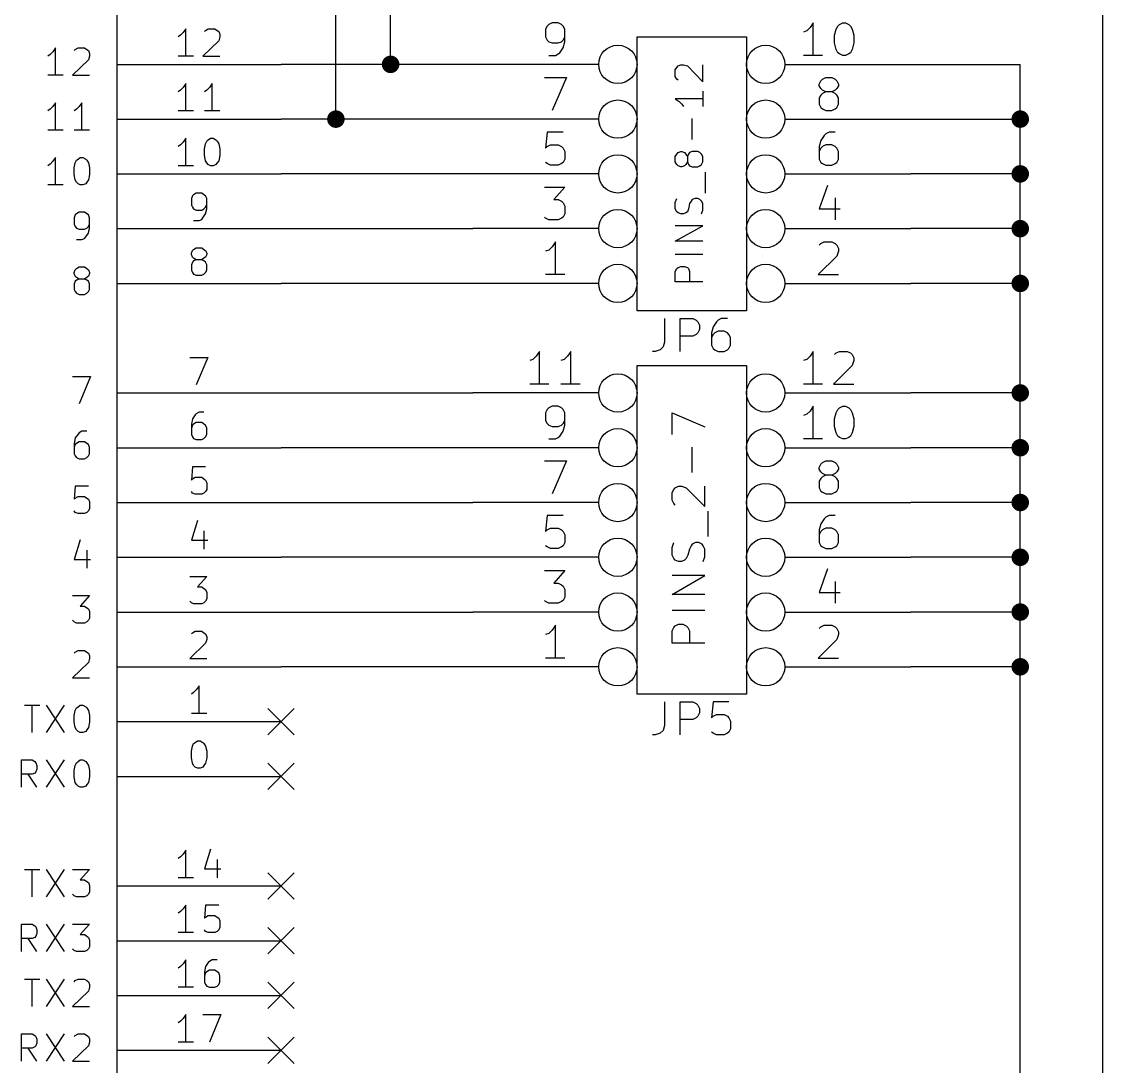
# Model space of a CAD drawing. Extents: x 4000 to 161350, y 4000 to 113000.
# Drawn here: x 58760 to 78500, y 47705 to 66780 of the extents above; entities that cross this region are included whole.
import ezdxf

# ---------------------------------------------------------------- set-up
doc = ezdxf.new("R2010")
doc.units = 0
for name, color, linetype in [('BLUE', 2, 'CONTINUOUS'), ('CYAN', 4, 'CONTINUOUS'), ('GREEN', 3, 'CONTINUOUS'), ('LIGHTBLUE', 10, 'CONTINUOUS'), ('RED', 5, 'CONTINUOUS')]:
    doc.layers.add(name, color=color, linetype=linetype)

msp = doc.modelspace()

# ---------------------------------------------------------------- linework, layer by layer
at = {"layer": 'BLUE'}
for p, q in [((63260, 54240), (63740, 53760)), ((63740, 54240), (63260, 53760)), ((63260, 53240), (63740, 52760)), ((63740, 53240), (63260, 52760)), ((63260, 51240), (63740, 50760)), ((63740, 51240), (63260, 50760)), ((63260, 50240), (63740, 49760)), ((63740, 50240), (63260, 49760)), ((63260, 49240), (63740, 48760)), ((63740, 49240), (63260, 48760)), ((63260, 48240), (63740, 47760)), ((63740, 48240), (63260, 47760))]:
    msp.add_line(p, q, dxfattribs=at)
at = {"layer": 'CYAN'}
for p, q in [((59280, 66180), (59240, 66150)), ((59330, 66230), (59280, 66180)), ((59380, 66300), (59330, 66230)), ((59380, 65800), (59380, 66300)), ((59720, 66250), (59740, 66270)), ((59740, 66270), (59790, 66300)), ((59790, 66300), (59910, 66300)), ((59910, 66300), (59950, 66270)), ((59950, 66270), (59980, 66250)), ((59980, 66250), (60000, 66200)), ((60000, 66150), (59980, 66080)), ((60000, 66200), (60000, 66150)), ((59980, 66080), (59690, 65800)), ((70700, 65900), (70730, 65940)), ((70730, 65940), (70750, 65970)), ((70750, 65970), (70800, 65990)), ((70800, 65990), (70850, 65990)), ((70850, 65990), (70920, 65970)), ((70920, 65970), (71200, 65680)), ((71200, 65680), (71200, 65990)), ((59520, 65800), (59240, 65800)), ((59690, 65800), (60000, 65800)), ((70700, 65780), (70700, 65900)), ((70730, 65730), (70700, 65780)), ((70750, 65710), (70730, 65730)), ((71200, 65370), (70700, 65370)), ((70700, 65370), (70770, 65320)), ((71200, 65510), (71200, 65230)), ((59280, 65180), (59240, 65150)), ((59330, 65230), (59280, 65180)), ((59380, 65300), (59330, 65230)), ((59380, 64800), (59380, 65300)), ((59760, 65180), (59720, 65150)), ((59810, 65230), (59760, 65180)), ((59860, 65300), (59810, 65230)), ((59860, 64800), (59860, 65300)), ((70770, 65320), (70820, 65270)), ((70820, 65270), (70850, 65230)), ((71010, 64630), (71010, 65010)), ((59520, 64800), (59240, 64800)), ((60000, 64800), (59720, 64800)), ((70700, 64320), (70730, 64360)), ((70730, 64360), (70750, 64390)), ((70750, 64390), (70800, 64410)), ((70800, 64410), (70820, 64410)), ((70820, 64410), (70870, 64390)), ((70870, 64390), (70890, 64360)), ((70890, 64360), (70920, 64320)), ((70940, 64360), (70920, 64320)), ((70960, 64390), (70940, 64360)), ((71010, 64410), (70960, 64390)), ((71110, 64410), (71010, 64410)), ((71150, 64390), (71110, 64410)), ((71180, 64360), (71150, 64390)), ((71200, 64320), (71180, 64360)), ((59280, 64180), (59240, 64150)), ((59330, 64230), (59280, 64180)), ((59380, 64300), (59330, 64230)), ((59380, 63800), (59380, 64300)), ((59720, 64110), (59740, 64200)), ((59740, 64200), (59760, 64250)), ((59760, 64250), (59790, 64270)), ((59790, 64270), (59830, 64300)), ((59830, 64300), (59880, 64300)), ((59880, 64300), (59930, 64270)), ((59930, 64270), (59950, 64250)), ((59950, 64250), (59980, 64200)), ((59980, 64200), (60000, 64110)), ((70700, 64220), (70700, 64320)), ((70730, 64170), (70700, 64220)), ((70750, 64150), (70730, 64170)), ((70890, 64170), (70870, 64150)), ((70920, 64220), (70890, 64170)), ((70920, 64320), (70920, 64220)), ((70920, 64220), (70940, 64170)), ((70940, 64170), (70960, 64150)), ((71150, 64150), (71180, 64170)), ((71180, 64170), (71200, 64220)), ((71200, 64220), (71200, 64320)), ((59720, 63990), (59720, 64110)), ((59740, 63890), (59720, 63990)), ((60000, 63990), (59980, 63890)), ((60000, 64110), (60000, 63990)), ((70800, 64130), (70750, 64150)), ((70820, 64130), (70800, 64130)), ((70870, 64150), (70820, 64130)), ((70960, 64150), (71010, 64130)), ((71010, 64130), (71110, 64130)), ((71110, 64130), (71150, 64150)), ((71250, 63650), (71250, 64030)), ((59520, 63800), (59240, 63800)), ((59760, 63850), (59740, 63890)), ((59790, 63820), (59760, 63850)), ((59830, 63800), (59790, 63820)), ((59880, 63800), (59830, 63800)), ((59930, 63820), (59880, 63800)), ((59950, 63850), (59930, 63820)), ((59980, 63890), (59950, 63850)), ((70700, 63480), (70730, 63550)), ((70700, 63360), (70700, 63480)), ((70960, 63460), (70940, 63360)), ((70990, 63500), (70960, 63460)), ((71010, 63530), (70990, 63500)), ((71060, 63550), (71010, 63530)), ((71110, 63550), (71060, 63550)), ((71150, 63530), (71110, 63550)), ((71180, 63500), (71150, 63530)), ((71200, 63460), (71180, 63500)), ((71200, 63340), (71200, 63460)), ((59740, 63250), (59720, 63200)), ((59720, 63200), (59720, 63080)), ((59760, 63270), (59740, 63250)), ((59810, 63300), (59760, 63270)), ((59910, 63300), (59810, 63300)), ((59950, 63270), (59910, 63300)), ((59980, 63250), (59950, 63270)), ((60000, 63200), (59980, 63250)), ((60000, 63010), (60000, 63200)), ((70730, 63310), (70700, 63360)), ((70750, 63290), (70730, 63310)), ((70800, 63270), (70750, 63290)), ((70850, 63270), (70800, 63270)), ((70890, 63290), (70850, 63270)), ((70920, 63310), (70890, 63290)), ((70940, 63360), (70920, 63310)), ((71180, 63270), (71200, 63340)), ((59720, 63080), (59740, 63040)), ((59740, 63040), (59760, 63010)), ((59760, 63010), (59810, 62990)), ((59810, 62990), (59910, 62990)), ((59910, 62990), (59950, 63010)), ((59950, 63010), (59980, 63040)), ((59980, 63040), (60000, 63080)), ((59980, 62920), (60000, 63010)), ((70700, 62770), (71200, 63050)), ((71200, 63050), (70700, 63050)), ((59760, 62800), (59860, 62800)), ((59860, 62800), (59910, 62820)), ((59910, 62820), (59930, 62850)), ((59930, 62850), (59980, 62920)), ((71200, 62770), (70700, 62770)), ((71200, 62530), (70700, 62530)), ((59720, 62200), (59740, 62250)), ((59720, 62180), (59720, 62200)), ((59740, 62250), (59760, 62270)), ((59760, 62270), (59810, 62300)), ((59810, 62300), (59910, 62300)), ((59910, 62300), (59950, 62270)), ((59950, 62270), (59980, 62250)), ((59980, 62250), (60000, 62200)), ((60000, 62200), (60000, 62180)), ((70700, 62220), (70730, 62270)), ((70700, 62030), (70700, 62220)), ((70730, 62270), (70750, 62290)), ((70750, 62290), (70800, 62310)), ((70800, 62310), (70870, 62310)), ((70870, 62310), (70920, 62290)), ((70920, 62290), (70940, 62270)), ((70940, 62270), (70960, 62220)), ((70960, 62220), (70960, 62030)), ((59740, 62130), (59720, 62180)), ((59740, 62040), (59720, 61990)), ((59720, 61990), (59720, 61890)), ((59760, 62110), (59740, 62130)), ((59760, 62060), (59740, 62040)), ((59810, 62080), (59760, 62110)), ((59810, 62080), (59760, 62060)), ((59910, 62080), (59810, 62080)), ((59950, 62110), (59910, 62080)), ((59950, 62060), (59910, 62080)), ((59980, 62130), (59950, 62110)), ((59980, 62040), (59950, 62060)), ((60000, 62180), (59980, 62130)), ((60000, 61990), (59980, 62040)), ((60000, 61890), (60000, 61990)), ((71200, 62030), (70700, 62030)), ((59720, 61890), (59740, 61850)), ((59740, 61850), (59760, 61820)), ((59760, 61820), (59810, 61800)), ((59810, 61800), (59910, 61800)), ((59910, 61800), (59950, 61820)), ((59950, 61820), (59980, 61850)), ((59980, 61850), (60000, 61890)), ((70500, 61360), (70500, 60930)), ((70790, 60760), (70790, 61360)), ((70790, 61360), (71020, 61360)), ((71020, 61360), (71080, 61330)), ((71080, 61330), (71110, 61300)), ((71110, 61300), (71140, 61240)), ((71140, 61240), (71140, 61160)), ((71390, 61210), (71360, 61100)), ((71450, 61300), (71390, 61210)), ((71480, 61330), (71450, 61300)), ((71540, 61360), (71480, 61330)), ((71650, 61360), (71540, 61360)), ((71020, 61040), (70790, 61040)), ((71080, 61070), (71020, 61040)), ((71110, 61100), (71080, 61070)), ((71140, 61160), (71110, 61100)), ((71360, 61100), (71360, 60870)), ((71390, 61070), (71360, 61010)), ((71420, 61100), (71390, 61070)), ((71480, 61130), (71420, 61100)), ((71590, 61130), (71480, 61130)), ((71650, 61100), (71590, 61130)), ((71680, 61070), (71650, 61100)), ((71710, 61010), (71680, 61070)), ((71710, 60870), (71710, 61010)), ((70480, 60840), (70420, 60790)), ((70500, 60930), (70480, 60840)), ((71360, 60870), (71390, 60810)), ((71390, 60810), (71420, 60790)), ((71650, 60790), (71680, 60810)), ((71680, 60810), (71710, 60870)), ((70330, 60760), (70280, 60760)), ((70420, 60790), (70330, 60760)), ((71420, 60790), (71480, 60760)), ((71480, 60760), (71590, 60760)), ((71590, 60760), (71650, 60790)), ((59690, 60300), (60020, 60300)), ((60020, 60300), (59810, 59800)), ((70640, 59240), (70640, 59640)), ((70640, 59640), (71240, 59380)), ((59790, 59250), (59740, 59180)), ((59810, 59270), (59790, 59250)), ((59860, 59300), (59810, 59270)), ((59950, 59300), (59860, 59300)), ((59740, 59180), (59720, 59080)), ((59720, 59080), (59720, 58890)), ((59740, 59060), (59720, 59010)), ((59760, 59080), (59740, 59060)), ((59810, 59110), (59760, 59080)), ((59910, 59110), (59810, 59110)), ((59950, 59080), (59910, 59110)), ((59980, 59060), (59950, 59080)), ((60000, 59010), (59980, 59060)), ((59720, 58890), (59740, 58850)), ((59740, 58850), (59760, 58820)), ((59950, 58820), (59980, 58850)), ((59980, 58850), (60000, 58890)), ((60000, 58890), (60000, 59010)), ((71010, 58550), (71010, 59010)), ((59760, 58820), (59810, 58800)), ((59810, 58800), (59910, 58800)), ((59910, 58800), (59950, 58820)), ((59740, 58300), (59720, 58060)), ((59980, 58300), (59740, 58300)), ((70640, 58180), (70670, 58240)), ((70670, 58240), (70700, 58270)), ((70700, 58270), (70760, 58300)), ((70760, 58300), (70810, 58300)), ((70810, 58300), (70900, 58270)), ((70900, 58270), (71240, 57930)), ((71240, 57930), (71240, 58300)), ((59720, 58060), (59740, 58080)), ((59740, 58080), (59790, 58110)), ((59790, 58110), (59910, 58110)), ((59910, 58110), (59950, 58080)), ((59950, 58080), (59980, 58060)), ((59980, 58060), (60000, 58010)), ((70640, 58040), (70640, 58180)), ((70670, 57980), (70640, 58040)), ((59740, 57820), (59720, 57850)), ((59980, 57850), (59950, 57820)), ((60000, 57890), (59980, 57850)), ((60000, 58010), (60000, 57890)), ((70700, 57950), (70670, 57980)), ((71300, 57380), (71300, 57840)), ((59790, 57800), (59740, 57820)), ((59910, 57800), (59790, 57800)), ((59950, 57820), (59910, 57800)), ((59830, 57320), (59720, 56960)), ((70640, 57180), (70670, 57270)), ((71070, 57270), (71010, 57240)), ((71130, 57270), (71070, 57270)), ((71190, 57240), (71130, 57270)), ((59950, 57130), (59950, 56800)), ((70640, 57040), (70640, 57180)), ((70960, 57150), (70930, 57040)), ((70990, 57210), (70960, 57150)), ((71010, 57240), (70990, 57210)), ((71210, 57210), (71190, 57240)), ((71240, 57150), (71210, 57210)), ((71240, 57010), (71240, 57150)), ((59720, 56960), (60020, 56960)), ((70670, 56980), (70640, 57040)), ((70700, 56950), (70670, 56980)), ((70760, 56920), (70700, 56950)), ((70810, 56920), (70760, 56920)), ((70870, 56950), (70810, 56920)), ((70900, 56980), (70870, 56950)), ((70930, 57040), (70900, 56980)), ((71210, 56920), (71240, 57010)), ((70640, 56320), (71240, 56670)), ((71240, 56670), (70640, 56670)), ((59690, 56300), (60000, 56300)), ((60000, 56300), (59830, 56110)), ((71240, 56320), (70640, 56320)), ((59830, 56110), (59910, 56110)), ((59910, 56110), (59950, 56080)), ((59950, 56080), (59980, 56060)), ((59980, 56060), (60000, 56010)), ((60000, 55890), (59980, 55850)), ((60000, 56010), (60000, 55890)), ((71240, 56030), (70640, 56030)), ((59720, 55820), (59690, 55850)), ((59760, 55800), (59720, 55820)), ((59910, 55800), (59760, 55800)), ((59950, 55820), (59910, 55800)), ((59980, 55850), (59950, 55820)), ((70640, 55660), (70670, 55720)), ((70670, 55720), (70700, 55750)), ((70700, 55750), (70760, 55780)), ((70760, 55780), (70840, 55780)), ((70840, 55780), (70900, 55750)), ((70900, 55750), (70930, 55720)), ((70930, 55720), (70960, 55660)), ((70640, 55430), (70640, 55660)), ((70960, 55660), (70960, 55430)), ((59740, 55270), (59790, 55300)), ((59790, 55300), (59910, 55300)), ((59910, 55300), (59950, 55270)), ((71240, 55430), (70640, 55430)), ((59980, 55080), (59690, 54800)), ((59720, 55250), (59740, 55270)), ((59950, 55270), (59980, 55250)), ((59980, 55250), (60000, 55200)), ((60000, 55150), (59980, 55080)), ((60000, 55200), (60000, 55150)), ((59690, 54800), (60000, 54800)), ((58810, 54300), (59090, 54300)), ((58950, 53800), (58950, 54300)), ((59210, 54300), (59540, 53800)), ((59540, 54300), (59210, 53800)), ((59790, 54270), (59830, 54300)), ((59830, 54300), (59880, 54300)), ((59880, 54300), (59930, 54270)), ((70500, 54360), (70500, 53930)), ((70790, 53760), (70790, 54360)), ((70790, 54360), (71020, 54360)), ((71020, 54360), (71080, 54330)), ((71080, 54330), (71110, 54300)), ((71110, 54300), (71140, 54240)), ((71390, 54360), (71360, 54070)), ((71680, 54360), (71390, 54360)), ((59720, 54110), (59740, 54200)), ((59720, 53990), (59720, 54110)), ((59740, 54200), (59760, 54250)), ((59760, 54250), (59790, 54270)), ((59930, 54270), (59950, 54250)), ((59950, 54250), (59980, 54200)), ((59980, 54200), (60000, 54110)), ((60000, 54110), (60000, 53990)), ((71110, 54100), (71080, 54070)), ((71140, 54160), (71110, 54100)), ((71140, 54240), (71140, 54160)), ((71360, 54070), (71390, 54100)), ((71390, 54100), (71450, 54130)), ((71450, 54130), (71590, 54130)), ((71590, 54130), (71650, 54100)), ((71650, 54100), (71680, 54070)), ((59740, 53890), (59720, 53990)), ((60000, 53990), (59980, 53890)), ((70500, 53930), (70480, 53840)), ((71020, 54040), (70790, 54040)), ((71080, 54070), (71020, 54040)), ((71680, 54070), (71710, 54010)), ((71710, 54010), (71710, 53870)), ((59760, 53850), (59740, 53890)), ((59790, 53820), (59760, 53850)), ((59830, 53800), (59790, 53820)), ((59880, 53800), (59830, 53800)), ((59930, 53820), (59880, 53800)), ((59950, 53850), (59930, 53820)), ((59980, 53890), (59950, 53850)), ((70330, 53760), (70280, 53760)), ((70420, 53790), (70330, 53760)), ((70480, 53840), (70420, 53790)), ((71390, 53790), (71360, 53810)), ((71450, 53760), (71390, 53790)), ((71590, 53760), (71450, 53760)), ((71650, 53790), (71590, 53760)), ((71680, 53810), (71650, 53790)), ((71710, 53870), (71680, 53810)), ((58760, 52800), (58760, 53300)), ((58760, 53300), (58950, 53300)), ((58950, 53300), (59000, 53270)), ((59210, 53300), (59540, 52800)), ((59540, 53300), (59210, 52800)), ((59790, 53270), (59830, 53300)), ((59830, 53300), (59880, 53300)), ((59880, 53300), (59930, 53270)), ((59000, 53270), (59020, 53250)), ((59020, 53250), (59040, 53200)), ((59040, 53130), (59020, 53080)), ((59040, 53200), (59040, 53130)), ((59720, 53110), (59740, 53200)), ((59720, 52990), (59720, 53110)), ((59740, 53200), (59760, 53250)), ((59760, 53250), (59790, 53270)), ((59930, 53270), (59950, 53250)), ((59950, 53250), (59980, 53200)), ((59980, 53200), (60000, 53110)), ((60000, 53110), (60000, 52990)), ((58950, 53040), (58760, 53040)), ((59040, 52800), (58880, 53040)), ((59000, 53060), (58950, 53040)), ((59020, 53080), (59000, 53060)), ((59740, 52890), (59720, 52990)), ((60000, 52990), (59980, 52890)), ((59760, 52850), (59740, 52890)), ((59790, 52820), (59760, 52850)), ((59830, 52800), (59790, 52820)), ((59880, 52800), (59830, 52800)), ((59930, 52820), (59880, 52800)), ((59950, 52850), (59930, 52820)), ((59980, 52890), (59950, 52850)), ((58810, 51300), (59090, 51300)), ((58950, 50800), (58950, 51300)), ((59210, 51300), (59540, 50800)), ((59540, 51300), (59210, 50800)), ((59690, 51300), (60000, 51300)), ((60000, 51300), (59830, 51110)), ((59830, 51110), (59910, 51110)), ((59910, 51110), (59950, 51080)), ((59950, 51080), (59980, 51060)), ((59980, 51060), (60000, 51010)), ((60000, 51010), (60000, 50890)), ((59720, 50820), (59690, 50850)), ((59760, 50800), (59720, 50820)), ((59910, 50800), (59760, 50800)), ((59950, 50820), (59910, 50800)), ((59980, 50850), (59950, 50820)), ((60000, 50890), (59980, 50850)), ((58760, 49800), (58760, 50300)), ((58760, 50300), (58950, 50300)), ((58950, 50300), (59000, 50270)), ((59000, 50270), (59020, 50250)), ((59020, 50250), (59040, 50200)), ((59040, 50200), (59040, 50130)), ((59210, 50300), (59540, 49800)), ((59540, 50300), (59210, 49800)), ((59690, 50300), (60000, 50300)), ((60000, 50300), (59830, 50110)), ((58950, 50040), (58760, 50040)), ((59040, 49800), (58880, 50040)), ((59000, 50060), (58950, 50040)), ((59020, 50080), (59000, 50060)), ((59040, 50130), (59020, 50080)), ((59830, 50110), (59910, 50110)), ((59910, 50110), (59950, 50080)), ((59950, 50080), (59980, 50060)), ((59980, 50060), (60000, 50010)), ((60000, 50010), (60000, 49890)), ((59720, 49820), (59690, 49850)), ((59760, 49800), (59720, 49820)), ((59910, 49800), (59760, 49800)), ((59950, 49820), (59910, 49800)), ((59980, 49850), (59950, 49820)), ((60000, 49890), (59980, 49850)), ((58810, 49300), (59090, 49300)), ((58950, 48800), (58950, 49300)), ((59210, 49300), (59540, 48800)), ((59540, 49300), (59210, 48800)), ((59720, 49250), (59740, 49270)), ((59740, 49270), (59790, 49300)), ((59790, 49300), (59910, 49300)), ((59910, 49300), (59950, 49270)), ((59950, 49270), (59980, 49250)), ((59980, 49250), (60000, 49200)), ((60000, 49200), (60000, 49150)), ((59980, 49080), (59690, 48800)), ((60000, 49150), (59980, 49080)), ((59690, 48800), (60000, 48800)), ((58760, 47800), (58760, 48300)), ((58760, 48300), (58950, 48300)), ((58950, 48300), (59000, 48270)), ((59000, 48270), (59020, 48250)), ((59020, 48250), (59040, 48200)), ((59040, 48200), (59040, 48130)), ((59210, 48300), (59540, 47800)), ((59540, 48300), (59210, 47800)), ((59720, 48250), (59740, 48270)), ((59740, 48270), (59790, 48300)), ((59790, 48300), (59910, 48300)), ((59910, 48300), (59950, 48270)), ((59950, 48270), (59980, 48250)), ((59980, 48250), (60000, 48200)), ((60000, 48200), (60000, 48150)), ((58950, 48040), (58760, 48040)), ((59040, 47800), (58880, 48040)), ((59000, 48060), (58950, 48040)), ((59020, 48080), (59000, 48060)), ((59040, 48130), (59020, 48080)), ((59980, 48080), (59690, 47800)), ((60000, 48150), (59980, 48080)), ((59690, 47800), (60000, 47800))]:
    msp.add_line(p, q, dxfattribs=at)
at = {"layer": 'GREEN'}
for p, q in [((65500, 66000), (65500, 81000)), ((64500, 65000), (64500, 77500)), ((67000, 66000), (63500, 66000)), ((75000, 66000), (77000, 66000)), ((77000, 31000), (77000, 66000)), ((67000, 65000), (63500, 65000)), ((75000, 65000), (77000, 65000)), ((67000, 64000), (63500, 64000)), ((77000, 64000), (75000, 64000)), ((63500, 63000), (67000, 63000)), ((77000, 63000), (75000, 63000)), ((67000, 62000), (63500, 62000)), ((77000, 62000), (75000, 62000)), ((63500, 60000), (67000, 60000)), ((77000, 60000), (75000, 60000)), ((67000, 59000), (63500, 59000)), ((77000, 59000), (75000, 59000)), ((63500, 58000), (67000, 58000)), ((77000, 58000), (75000, 58000)), ((67000, 57000), (63500, 57000)), ((77000, 57000), (75000, 57000)), ((63500, 56000), (67000, 56000)), ((77000, 56000), (75000, 56000)), ((67000, 55000), (63500, 55000)), ((77000, 55000), (75000, 55000))]:
    msp.add_line(p, q, dxfattribs=at)
at = {"layer": 'GREEN', "const_width": 160}
for points in [[(65420, 66000, 1), (65580, 66000, 1)], [(64420, 65000, 1), (64580, 65000, 1)], [(76920, 65000, 1), (77080, 65000, 1)], [(76920, 64000, 1), (77080, 64000, 1)], [(76920, 63000, 1), (77080, 63000, 1)], [(76920, 62000, 1), (77080, 62000, 1)], [(76920, 60000, 1), (77080, 60000, 1)], [(76920, 59000, 1), (77080, 59000, 1)], [(76920, 58000, 1), (77080, 58000, 1)], [(76920, 57000, 1), (77080, 57000, 1)], [(76920, 56000, 1), (77080, 56000, 1)], [(76920, 55000, 1), (77080, 55000, 1)]]:
    msp.add_lwpolyline(points, format="xyb", close=True, dxfattribs=at)
at = {"layer": 'LIGHTBLUE'}
msp.add_line((78500, 83000), (78500, 14000), dxfattribs=at)
at = {"layer": 'RED'}
for p, q in [((60500, 70000), (60500, 20000)), ((68390, 66730), (68360, 66700)), ((68450, 66760), (68390, 66730)), ((68560, 66760), (68450, 66760)), ((68620, 66730), (68560, 66760)), ((68650, 66700), (68620, 66730)), ((73220, 66760), (73160, 66670)), ((73220, 66160), (73220, 66760)), ((73670, 66700), (73700, 66730)), ((73700, 66730), (73760, 66760)), ((73760, 66760), (73810, 66760)), ((73810, 66760), (73870, 66730)), ((73870, 66730), (73900, 66700)), ((61660, 66530), (61620, 66500)), ((61710, 66580), (61660, 66530)), ((61760, 66650), (61710, 66580)), ((61760, 66150), (61760, 66650)), ((62100, 66600), (62120, 66620)), ((62120, 66620), (62170, 66650)), ((62170, 66650), (62290, 66650)), ((62290, 66650), (62330, 66620)), ((62330, 66620), (62360, 66600)), ((62360, 66600), (62380, 66550)), ((62380, 66550), (62380, 66500)), ((68360, 66700), (68330, 66640)), ((68330, 66640), (68330, 66500)), ((68680, 66640), (68650, 66700)), ((68680, 66410), (68680, 66640)), ((73100, 66610), (73040, 66590)), ((73160, 66670), (73100, 66610)), ((73610, 66530), (73640, 66640)), ((73610, 66390), (73610, 66530)), ((73640, 66640), (73670, 66700)), ((73900, 66700), (73930, 66640)), ((73930, 66640), (73960, 66530)), ((73960, 66530), (73960, 66390)), ((62360, 66430), (62070, 66150)), ((62380, 66500), (62360, 66430)), ((68330, 66500), (68360, 66440)), ((68360, 66440), (68390, 66410)), ((68390, 66410), (68450, 66390)), ((68450, 66390), (68560, 66390)), ((68560, 66390), (68620, 66410)), ((68620, 66410), (68650, 66440)), ((68650, 66440), (68680, 66500)), ((68650, 66300), (68680, 66410)), ((70000, 61500), (70000, 66500)), ((70000, 66500), (72000, 66500)), ((72000, 66500), (72000, 61500)), ((73640, 66270), (73610, 66390)), ((73960, 66390), (73930, 66270)), ((61900, 66150), (61620, 66150)), ((62070, 66150), (62380, 66150)), ((68390, 66160), (68510, 66160)), ((68510, 66160), (68560, 66190)), ((68560, 66190), (68590, 66210)), ((68590, 66210), (68650, 66300)), ((73390, 66160), (73040, 66160)), ((73670, 66210), (73640, 66270)), ((73700, 66190), (73670, 66210)), ((73760, 66160), (73700, 66190)), ((73810, 66160), (73760, 66160)), ((73870, 66190), (73810, 66160)), ((73900, 66210), (73870, 66190)), ((73930, 66270), (73900, 66210)), ((60500, 66000), (63500, 66000)), ((69300, 66000), (67000, 66000)), ((72700, 66000), (75000, 66000)), ((68310, 65760), (68710, 65760)), ((68710, 65760), (68450, 65160)), ((73390, 65730), (73450, 65760)), ((73450, 65760), (73560, 65760)), ((73560, 65760), (73620, 65730)), ((61710, 65580), (61660, 65530)), ((61760, 65650), (61710, 65580)), ((61760, 65150), (61760, 65650)), ((62190, 65580), (62140, 65530)), ((62240, 65650), (62190, 65580)), ((62240, 65150), (62240, 65650)), ((73330, 65640), (73360, 65700)), ((73330, 65610), (73330, 65640)), ((73360, 65560), (73330, 65610)), ((73360, 65700), (73390, 65730)), ((73390, 65530), (73360, 65560)), ((73620, 65730), (73650, 65700)), ((73650, 65560), (73620, 65530)), ((73650, 65700), (73680, 65640)), ((73680, 65610), (73650, 65560)), ((73680, 65640), (73680, 65610)), ((61660, 65530), (61620, 65500)), ((62140, 65530), (62100, 65500)), ((73360, 65440), (73330, 65390)), ((73330, 65390), (73330, 65270)), ((73390, 65470), (73360, 65440)), ((73450, 65500), (73390, 65530)), ((73450, 65500), (73390, 65470)), ((73560, 65500), (73450, 65500)), ((73620, 65530), (73560, 65500)), ((73620, 65470), (73560, 65500)), ((73650, 65440), (73620, 65470)), ((73680, 65390), (73650, 65440)), ((73680, 65270), (73680, 65390)), ((61900, 65150), (61620, 65150)), ((62380, 65150), (62100, 65150)), ((73330, 65270), (73360, 65210)), ((73360, 65210), (73390, 65190)), ((73390, 65190), (73450, 65160)), ((73450, 65160), (73560, 65160)), ((73560, 65160), (73620, 65190)), ((73620, 65190), (73650, 65210)), ((73650, 65210), (73680, 65270)), ((60500, 65000), (63500, 65000)), ((69300, 65000), (67000, 65000)), ((72700, 65000), (75000, 65000)), ((68360, 64760), (68330, 64470)), ((68650, 64760), (68360, 64760)), ((73510, 64760), (73450, 64730)), ((73620, 64760), (73510, 64760)), ((61710, 64580), (61660, 64530)), ((61760, 64650), (61710, 64580)), ((61760, 64150), (61760, 64650)), ((62100, 64460), (62120, 64550)), ((62120, 64550), (62140, 64600)), ((62140, 64600), (62170, 64620)), ((62170, 64620), (62210, 64650)), ((62210, 64650), (62260, 64650)), ((62260, 64650), (62310, 64620)), ((62310, 64620), (62330, 64600)), ((62330, 64600), (62360, 64550)), ((62360, 64550), (62380, 64460)), ((73360, 64610), (73330, 64500)), ((73420, 64700), (73360, 64610)), ((73450, 64730), (73420, 64700)), ((61660, 64530), (61620, 64500)), ((62100, 64340), (62100, 64460)), ((62380, 64460), (62380, 64340)), ((68330, 64470), (68360, 64500)), ((68360, 64500), (68420, 64530)), ((68420, 64530), (68560, 64530)), ((68560, 64530), (68620, 64500)), ((68620, 64500), (68650, 64470)), ((68650, 64470), (68680, 64410)), ((68680, 64410), (68680, 64270)), ((73330, 64500), (73330, 64270)), ((73360, 64470), (73330, 64410)), ((73390, 64500), (73360, 64470)), ((73450, 64530), (73390, 64500)), ((73560, 64530), (73450, 64530)), ((73620, 64500), (73560, 64530)), ((73650, 64470), (73620, 64500)), ((73680, 64410), (73650, 64470)), ((73680, 64270), (73680, 64410)), ((62120, 64240), (62100, 64340)), ((62140, 64200), (62120, 64240)), ((62170, 64170), (62140, 64200)), ((62210, 64150), (62170, 64170)), ((62310, 64170), (62260, 64150)), ((62330, 64200), (62310, 64170)), ((62360, 64240), (62330, 64200)), ((62380, 64340), (62360, 64240)), ((68360, 64190), (68330, 64210)), ((68420, 64160), (68360, 64190)), ((68560, 64160), (68420, 64160)), ((68620, 64190), (68560, 64160)), ((68650, 64210), (68620, 64190)), ((68680, 64270), (68650, 64210)), ((73330, 64270), (73360, 64210)), ((73360, 64210), (73390, 64190)), ((73390, 64190), (73450, 64160)), ((73450, 64160), (73560, 64160)), ((73560, 64160), (73620, 64190)), ((73620, 64190), (73650, 64210)), ((73650, 64210), (73680, 64270)), ((60500, 64000), (63500, 64000)), ((61900, 64150), (61620, 64150)), ((62260, 64150), (62210, 64150)), ((69300, 64000), (67000, 64000)), ((72700, 64000), (75000, 64000)), ((73480, 63790), (73330, 63360)), ((61880, 63600), (61860, 63550)), ((61900, 63620), (61880, 63600)), ((61950, 63650), (61900, 63620)), ((62050, 63650), (61950, 63650)), ((62090, 63620), (62050, 63650)), ((62120, 63600), (62090, 63620)), ((62140, 63550), (62120, 63600)), ((68310, 63760), (68680, 63760)), ((68680, 63760), (68480, 63530)), ((61860, 63550), (61860, 63430)), ((61860, 63430), (61880, 63390)), ((61880, 63390), (61900, 63360)), ((62090, 63360), (62120, 63390)), ((62120, 63390), (62140, 63430)), ((62140, 63360), (62140, 63550)), ((68480, 63530), (68560, 63530)), ((68560, 63530), (68620, 63500)), ((68620, 63500), (68650, 63470)), ((68650, 63470), (68680, 63410)), ((68680, 63410), (68680, 63270)), ((73620, 63560), (73620, 63160)), ((61900, 63360), (61950, 63340)), ((61950, 63340), (62050, 63340)), ((62000, 63150), (62050, 63170)), ((62050, 63340), (62090, 63360)), ((62050, 63170), (62070, 63200)), ((62070, 63200), (62120, 63270)), ((62120, 63270), (62140, 63360)), ((68330, 63190), (68310, 63210)), ((68390, 63160), (68330, 63190)), ((68620, 63190), (68560, 63160)), ((68650, 63210), (68620, 63190)), ((68680, 63270), (68650, 63210)), ((73330, 63360), (73710, 63360)), ((60500, 63000), (63500, 63000)), ((61900, 63150), (62000, 63150)), ((69300, 63000), (67000, 63000)), ((68560, 63160), (68390, 63160)), ((72700, 63000), (75000, 63000)), ((61860, 62550), (61880, 62600)), ((61880, 62600), (61900, 62620)), ((61900, 62620), (61950, 62650)), ((61950, 62650), (62050, 62650)), ((62050, 62650), (62090, 62620)), ((62090, 62620), (62120, 62600)), ((62120, 62600), (62140, 62550)), ((68390, 62610), (68330, 62590)), ((68450, 62670), (68390, 62610)), ((68510, 62760), (68450, 62670)), ((68510, 62160), (68510, 62760)), ((73330, 62700), (73360, 62730)), ((73360, 62730), (73420, 62760)), ((73420, 62760), (73560, 62760)), ((73560, 62760), (73620, 62730)), ((73620, 62730), (73650, 62700)), ((73650, 62700), (73680, 62640)), ((73680, 62590), (73650, 62500)), ((73680, 62640), (73680, 62590)), ((61860, 62530), (61860, 62550)), ((61880, 62480), (61860, 62530)), ((61880, 62390), (61860, 62340)), ((61900, 62460), (61880, 62480)), ((61900, 62410), (61880, 62390)), ((61950, 62430), (61900, 62460)), ((61950, 62430), (61900, 62410)), ((62050, 62430), (61950, 62430)), ((62090, 62460), (62050, 62430)), ((62090, 62410), (62050, 62430)), ((62120, 62480), (62090, 62460)), ((62120, 62390), (62090, 62410)), ((62140, 62530), (62120, 62480)), ((62140, 62340), (62120, 62390)), ((62140, 62550), (62140, 62530)), ((73650, 62500), (73310, 62160)), ((61860, 62340), (61860, 62240)), ((61860, 62240), (61880, 62200)), ((61880, 62200), (61900, 62170)), ((62090, 62170), (62120, 62200)), ((62120, 62200), (62140, 62240)), ((62140, 62240), (62140, 62340)), ((60500, 62000), (63500, 62000)), ((61900, 62170), (61950, 62150)), ((61950, 62150), (62050, 62150)), ((62050, 62150), (62090, 62170)), ((69300, 62000), (67000, 62000)), ((68680, 62160), (68330, 62160)), ((72700, 62000), (75000, 62000)), ((73310, 62160), (73680, 62160)), ((72000, 61500), (70000, 61500)), ((61830, 60650), (62160, 60650)), ((62160, 60650), (61950, 60150)), ((68100, 60610), (68040, 60590)), ((68160, 60670), (68100, 60610)), ((68220, 60760), (68160, 60670)), ((68220, 60160), (68220, 60760)), ((68670, 60610), (68610, 60590)), ((68730, 60670), (68670, 60610)), ((68790, 60760), (68730, 60670)), ((68790, 60160), (68790, 60760)), ((73100, 60610), (73040, 60590)), ((73160, 60670), (73100, 60610)), ((73220, 60760), (73160, 60670)), ((73220, 60160), (73220, 60760)), ((73610, 60700), (73640, 60730)), ((73640, 60730), (73700, 60760)), ((73700, 60760), (73840, 60760)), ((73840, 60760), (73900, 60730)), ((73900, 60730), (73930, 60700)), ((73930, 60700), (73960, 60640)), ((73960, 60640), (73960, 60590)), ((70000, 54500), (70000, 60500)), ((70000, 60500), (72000, 60500)), ((72000, 60500), (72000, 54500)), ((73930, 60500), (73590, 60160)), ((73960, 60590), (73930, 60500)), ((68390, 60160), (68040, 60160)), ((68960, 60160), (68610, 60160)), ((73390, 60160), (73040, 60160)), ((73590, 60160), (73960, 60160)), ((60500, 60000), (63500, 60000)), ((69300, 60000), (67000, 60000)), ((72700, 60000), (75000, 60000)), ((61950, 59620), (61930, 59600)), ((62000, 59650), (61950, 59620)), ((62090, 59650), (62000, 59650)), ((68360, 59700), (68330, 59640)), ((68330, 59640), (68330, 59500)), ((68390, 59730), (68360, 59700)), ((68450, 59760), (68390, 59730)), ((68560, 59760), (68450, 59760)), ((68620, 59730), (68560, 59760)), ((68650, 59700), (68620, 59730)), ((68680, 59640), (68650, 59700)), ((68680, 59410), (68680, 59640)), ((73160, 59670), (73100, 59610)), ((73220, 59760), (73160, 59670)), ((73220, 59160), (73220, 59760)), ((73610, 59530), (73640, 59640)), ((73640, 59640), (73670, 59700)), ((73670, 59700), (73700, 59730)), ((73700, 59730), (73760, 59760)), ((73760, 59760), (73810, 59760)), ((73810, 59760), (73870, 59730)), ((73870, 59730), (73900, 59700)), ((73900, 59700), (73930, 59640)), ((73930, 59640), (73960, 59530)), ((61880, 59530), (61860, 59430)), ((61860, 59430), (61860, 59240)), ((61930, 59600), (61880, 59530)), ((61900, 59430), (61880, 59410)), ((61950, 59460), (61900, 59430)), ((62050, 59460), (61950, 59460)), ((62090, 59430), (62050, 59460)), ((62120, 59410), (62090, 59430)), ((68330, 59500), (68360, 59440)), ((68360, 59440), (68390, 59410)), ((68620, 59410), (68650, 59440)), ((68650, 59440), (68680, 59500)), ((73100, 59610), (73040, 59590)), ((73610, 59390), (73610, 59530)), ((73960, 59530), (73960, 59390)), ((61880, 59410), (61860, 59360)), ((61860, 59240), (61880, 59200)), ((62140, 59360), (62120, 59410)), ((62120, 59200), (62140, 59240)), ((62140, 59240), (62140, 59360)), ((68390, 59410), (68450, 59390)), ((68450, 59390), (68560, 59390)), ((68560, 59390), (68620, 59410)), ((68590, 59210), (68650, 59300)), ((68650, 59300), (68680, 59410)), ((73640, 59270), (73610, 59390)), ((73670, 59210), (73640, 59270)), ((73930, 59270), (73900, 59210)), ((73960, 59390), (73930, 59270)), ((61880, 59200), (61900, 59170)), ((61900, 59170), (61950, 59150)), ((61950, 59150), (62050, 59150)), ((62050, 59150), (62090, 59170)), ((62090, 59170), (62120, 59200)), ((68390, 59160), (68510, 59160)), ((68510, 59160), (68560, 59190)), ((68560, 59190), (68590, 59210)), ((73390, 59160), (73040, 59160)), ((73700, 59190), (73670, 59210)), ((73760, 59160), (73700, 59190)), ((73810, 59160), (73760, 59160)), ((73870, 59190), (73810, 59160)), ((73900, 59210), (73870, 59190)), ((60500, 59000), (63500, 59000)), ((69300, 59000), (67000, 59000)), ((72700, 59000), (75000, 59000)), ((61880, 58650), (61860, 58410)), ((62120, 58650), (61880, 58650)), ((68310, 58760), (68710, 58760)), ((68710, 58760), (68450, 58160)), ((73330, 58640), (73360, 58700)), ((73330, 58610), (73330, 58640)), ((73360, 58700), (73390, 58730)), ((73390, 58730), (73450, 58760)), ((73450, 58760), (73560, 58760)), ((73560, 58760), (73620, 58730)), ((73620, 58730), (73650, 58700)), ((73650, 58700), (73680, 58640)), ((73680, 58640), (73680, 58610)), ((61880, 58430), (61930, 58460)), ((61930, 58460), (62050, 58460)), ((62050, 58460), (62090, 58430)), ((73360, 58560), (73330, 58610)), ((73360, 58440), (73330, 58390)), ((73390, 58530), (73360, 58560)), ((73390, 58470), (73360, 58440)), ((73450, 58500), (73390, 58530)), ((73450, 58500), (73390, 58470)), ((73560, 58500), (73450, 58500)), ((73620, 58530), (73560, 58500)), ((73620, 58470), (73560, 58500)), ((73650, 58560), (73620, 58530)), ((73650, 58440), (73620, 58470)), ((73680, 58610), (73650, 58560)), ((73680, 58390), (73650, 58440)), ((61860, 58410), (61880, 58430)), ((62090, 58430), (62120, 58410)), ((62120, 58410), (62140, 58360)), ((62140, 58240), (62120, 58200)), ((62140, 58360), (62140, 58240)), ((73330, 58390), (73330, 58270)), ((73330, 58270), (73360, 58210)), ((73650, 58210), (73680, 58270)), ((73680, 58270), (73680, 58390)), ((61880, 58170), (61860, 58200)), ((61930, 58150), (61880, 58170)), ((62050, 58150), (61930, 58150)), ((62090, 58170), (62050, 58150)), ((62120, 58200), (62090, 58170)), ((73360, 58210), (73390, 58190)), ((73390, 58190), (73450, 58160)), ((73450, 58160), (73560, 58160)), ((73560, 58160), (73620, 58190)), ((73620, 58190), (73650, 58210)), ((60500, 58000), (63500, 58000)), ((69300, 58000), (67000, 58000)), ((72700, 58000), (75000, 58000)), ((61970, 57670), (61860, 57310)), ((68360, 57760), (68330, 57470)), ((68650, 57760), (68360, 57760)), ((73420, 57700), (73360, 57610)), ((73450, 57730), (73420, 57700)), ((73510, 57760), (73450, 57730)), ((73620, 57760), (73510, 57760)), ((62090, 57480), (62090, 57150)), ((68330, 57470), (68360, 57500)), ((68360, 57500), (68420, 57530)), ((68420, 57530), (68560, 57530)), ((68560, 57530), (68620, 57500)), ((68620, 57500), (68650, 57470)), ((68650, 57470), (68680, 57410)), ((73360, 57610), (73330, 57500)), ((73330, 57500), (73330, 57270)), ((73360, 57470), (73330, 57410)), ((73390, 57500), (73360, 57470)), ((73450, 57530), (73390, 57500)), ((73560, 57530), (73450, 57530)), ((73620, 57500), (73560, 57530)), ((73650, 57470), (73620, 57500)), ((73680, 57410), (73650, 57470)), ((61860, 57310), (62160, 57310)), ((68680, 57270), (68650, 57210)), ((68680, 57410), (68680, 57270)), ((73330, 57270), (73360, 57210)), ((73650, 57210), (73680, 57270)), ((73680, 57270), (73680, 57410)), ((68360, 57190), (68330, 57210)), ((68420, 57160), (68360, 57190)), ((68560, 57160), (68420, 57160)), ((68620, 57190), (68560, 57160)), ((68650, 57210), (68620, 57190)), ((73360, 57210), (73390, 57190)), ((73390, 57190), (73450, 57160)), ((73450, 57160), (73560, 57160)), ((73560, 57160), (73620, 57190)), ((73620, 57190), (73650, 57210)), ((60500, 57000), (63500, 57000)), ((69300, 57000), (67000, 57000)), ((72700, 57000), (75000, 57000)), ((68310, 56760), (68680, 56760)), ((68680, 56760), (68480, 56530)), ((73480, 56790), (73330, 56360)), ((61830, 56650), (62140, 56650)), ((62140, 56650), (61970, 56460)), ((61970, 56460), (62050, 56460)), ((62050, 56460), (62090, 56430)), ((68480, 56530), (68560, 56530)), ((68560, 56530), (68620, 56500)), ((68620, 56500), (68650, 56470)), ((68650, 56470), (68680, 56410)), ((73620, 56560), (73620, 56160)), ((62090, 56430), (62120, 56410)), ((62120, 56410), (62140, 56360)), ((62140, 56360), (62140, 56240)), ((68680, 56270), (68650, 56210)), ((68680, 56410), (68680, 56270)), ((73330, 56360), (73710, 56360)), ((61860, 56170), (61830, 56200)), ((61900, 56150), (61860, 56170)), ((62050, 56150), (61900, 56150)), ((62090, 56170), (62050, 56150)), ((62120, 56200), (62090, 56170)), ((62140, 56240), (62120, 56200)), ((68330, 56190), (68310, 56210)), ((68390, 56160), (68330, 56190)), ((68560, 56160), (68390, 56160)), ((68620, 56190), (68560, 56160)), ((68650, 56210), (68620, 56190)), ((60500, 56000), (63500, 56000)), ((69300, 56000), (67000, 56000)), ((72700, 56000), (75000, 56000)), ((68450, 55670), (68390, 55610)), ((68510, 55760), (68450, 55670)), ((68510, 55160), (68510, 55760)), ((73330, 55700), (73360, 55730)), ((73360, 55730), (73420, 55760)), ((73420, 55760), (73560, 55760)), ((73560, 55760), (73620, 55730)), ((73620, 55730), (73650, 55700)), ((73650, 55700), (73680, 55640)), ((61860, 55600), (61880, 55620)), ((61880, 55620), (61930, 55650)), ((61930, 55650), (62050, 55650)), ((62050, 55650), (62090, 55620)), ((62090, 55620), (62120, 55600)), ((62120, 55600), (62140, 55550)), ((62140, 55500), (62120, 55430)), ((62140, 55550), (62140, 55500)), ((68390, 55610), (68330, 55590)), ((73650, 55500), (73310, 55160)), ((73680, 55590), (73650, 55500)), ((73680, 55640), (73680, 55590)), ((62120, 55430), (61830, 55150)), ((61830, 55150), (62140, 55150)), ((68680, 55160), (68330, 55160)), ((73310, 55160), (73680, 55160)), ((60500, 55000), (63500, 55000)), ((69300, 55000), (67000, 55000)), ((72700, 55000), (75000, 55000)), ((61900, 54530), (61860, 54500)), ((61950, 54580), (61900, 54530)), ((62000, 54650), (61950, 54580)), ((62000, 54150), (62000, 54650)), ((72000, 54500), (70000, 54500)), ((62140, 54150), (61860, 54150)), ((60500, 54000), (63500, 54000)), ((61860, 53460), (61880, 53550)), ((61880, 53550), (61900, 53600)), ((61900, 53600), (61930, 53620)), ((61930, 53620), (61970, 53650)), ((61970, 53650), (62020, 53650)), ((62020, 53650), (62070, 53620)), ((62070, 53620), (62090, 53600)), ((62090, 53600), (62120, 53550)), ((62120, 53550), (62140, 53460)), ((61860, 53340), (61860, 53460)), ((61880, 53240), (61860, 53340)), ((62140, 53340), (62120, 53240)), ((62140, 53460), (62140, 53340)), ((61900, 53200), (61880, 53240)), ((61930, 53170), (61900, 53200)), ((61970, 53150), (61930, 53170)), ((62020, 53150), (61970, 53150)), ((62070, 53170), (62020, 53150)), ((62090, 53200), (62070, 53170)), ((62120, 53240), (62090, 53200)), ((60500, 53000), (63500, 53000)), ((61660, 51530), (61620, 51500)), ((61710, 51580), (61660, 51530)), ((61760, 51650), (61710, 51580)), ((61760, 51150), (61760, 51650)), ((62210, 51670), (62100, 51310)), ((62330, 51480), (62330, 51150)), ((61900, 51150), (61620, 51150)), ((62100, 51310), (62400, 51310)), ((60500, 51000), (63500, 51000)), ((61710, 50580), (61660, 50530)), ((61760, 50650), (61710, 50580)), ((61760, 50150), (61760, 50650)), ((62120, 50650), (62100, 50410)), ((62360, 50650), (62120, 50650)), ((61660, 50530), (61620, 50500)), ((62100, 50410), (62120, 50430)), ((62120, 50430), (62170, 50460)), ((62170, 50460), (62290, 50460)), ((62290, 50460), (62330, 50430)), ((62330, 50430), (62360, 50410)), ((62360, 50410), (62380, 50360)), ((62380, 50360), (62380, 50240)), ((61900, 50150), (61620, 50150)), ((62120, 50170), (62100, 50200)), ((62170, 50150), (62120, 50170)), ((62290, 50150), (62170, 50150)), ((62330, 50170), (62290, 50150)), ((62360, 50200), (62330, 50170)), ((62380, 50240), (62360, 50200)), ((60500, 50000), (63500, 50000)), ((61710, 49580), (61660, 49530)), ((61760, 49650), (61710, 49580)), ((61760, 49150), (61760, 49650)), ((62170, 49600), (62120, 49530)), ((62190, 49620), (62170, 49600)), ((62240, 49650), (62190, 49620)), ((62330, 49650), (62240, 49650)), ((61660, 49530), (61620, 49500)), ((62120, 49530), (62100, 49430)), ((62100, 49430), (62100, 49240)), ((62120, 49410), (62100, 49360)), ((62140, 49430), (62120, 49410)), ((62190, 49460), (62140, 49430)), ((62290, 49460), (62190, 49460)), ((62330, 49430), (62290, 49460)), ((62360, 49410), (62330, 49430)), ((62380, 49360), (62360, 49410)), ((62380, 49240), (62380, 49360)), ((62100, 49240), (62120, 49200)), ((62120, 49200), (62140, 49170)), ((62140, 49170), (62190, 49150)), ((62290, 49150), (62330, 49170)), ((62330, 49170), (62360, 49200)), ((62360, 49200), (62380, 49240)), ((60500, 49000), (63500, 49000)), ((61900, 49150), (61620, 49150)), ((62190, 49150), (62290, 49150)), ((61710, 48580), (61660, 48530)), ((61760, 48650), (61710, 48580)), ((61760, 48150), (61760, 48650)), ((62070, 48650), (62400, 48650)), ((62400, 48650), (62190, 48150)), ((61660, 48530), (61620, 48500)), ((60500, 48000), (63500, 48000)), ((61900, 48150), (61620, 48150))]:
    msp.add_line(p, q, dxfattribs=at)
for centre in [(69650, 66000), (72350, 66000), (69650, 65000), (72350, 65000), (69650, 64000), (72350, 64000), (69650, 63000), (72350, 63000), (69650, 62000), (72350, 62000), (69650, 60000), (72350, 60000), (69650, 59000), (72350, 59000), (69650, 58000), (72350, 58000), (69650, 57000), (72350, 57000), (69650, 56000), (72350, 56000), (69650, 55000), (72350, 55000)]:
    msp.add_circle(centre, 350, dxfattribs=at)

doc.saveas('drawing.dxf')
